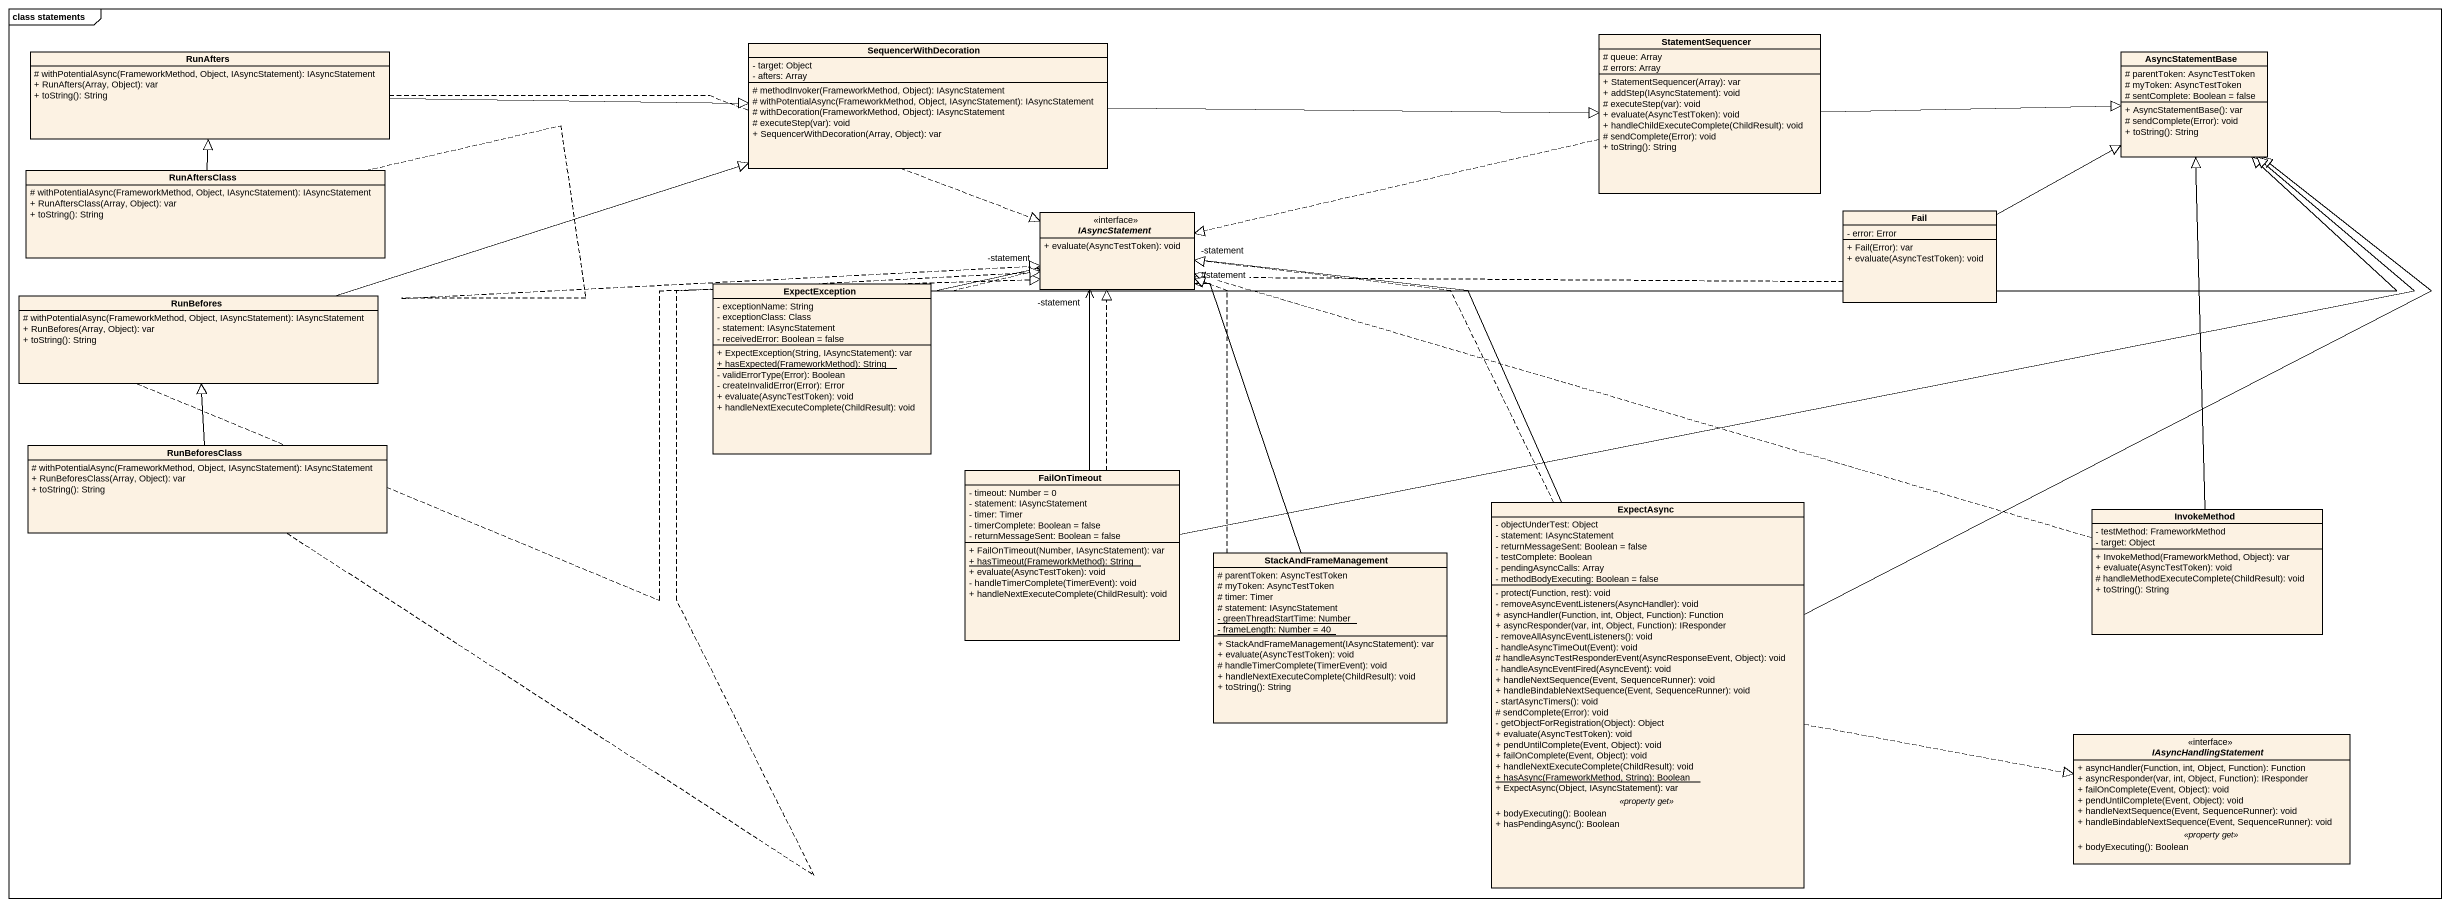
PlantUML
@startuml
mainframe class statements
hide circle
hide empty members
skinparam classAttributeIconSize 0
class RunAfters {
  # withPotentialAsync(FrameworkMethod, Object, IAsyncStatement): IAsyncStatement
  + RunAfters(Array, Object): var
  + toString(): String
}
class SequencerWithDecoration {
  - target: Object
  - afters: Array
  # methodInvoker(FrameworkMethod, Object): IAsyncStatement
  # withPotentialAsync(FrameworkMethod, Object, IAsyncStatement): IAsyncStatement
  # withDecoration(FrameworkMethod, Object): IAsyncStatement
  # executeStep(var): void
  + SequencerWithDecoration(Array, Object): var
}
class StatementSequencer {
  # queue: Array
  # errors: Array
  + StatementSequencer(Array): var
  + addStep(IAsyncStatement): void
  # executeStep(var): void
  + evaluate(AsyncTestToken): void
  + handleChildExecuteComplete(ChildResult): void
  # sendComplete(Error): void
  + toString(): String
}
class AsyncStatementBase {
  # parentToken: AsyncTestToken
  # myToken: AsyncTestToken
  # sentComplete: Boolean = false
  + AsyncStatementBase(): var
  # sendComplete(Error): void
  + toString(): String
}
class RunAftersClass {
  # withPotentialAsync(FrameworkMethod, Object, IAsyncStatement): IAsyncStatement
  + RunAftersClass(Array, Object): var
  + toString(): String
}
interface IAsyncStatement <<interface>> {
  + evaluate(AsyncTestToken): void
}
class Fail {
  - error: Error
  + Fail(Error): var
  + evaluate(AsyncTestToken): void
}
class ExpectException {
  - exceptionName: String
  - exceptionClass: Class
  - statement: IAsyncStatement
  - receivedError: Boolean = false
  + ExpectException(String, IAsyncStatement): var
  {static} + hasExpected(FrameworkMethod): String
  - validErrorType(Error): Boolean
  - createInvalidError(Error): Error
  + evaluate(AsyncTestToken): void
  + handleNextExecuteComplete(ChildResult): void
}
class RunBefores {
  # withPotentialAsync(FrameworkMethod, Object, IAsyncStatement): IAsyncStatement
  + RunBefores(Array, Object): var
  + toString(): String
}
class RunBeforesClass {
  # withPotentialAsync(FrameworkMethod, Object, IAsyncStatement): IAsyncStatement
  + RunBeforesClass(Array, Object): var
  + toString(): String
}
class FailOnTimeout {
  - timeout: Number = 0
  - statement: IAsyncStatement
  - timer: Timer
  - timerComplete: Boolean = false
  - returnMessageSent: Boolean = false
  + FailOnTimeout(Number, IAsyncStatement): var
  {static} + hasTimeout(FrameworkMethod): String
  + evaluate(AsyncTestToken): void
  - handleTimerComplete(TimerEvent): void
  + handleNextExecuteComplete(ChildResult): void
}
class ExpectAsync {
  - objectUnderTest: Object
  - statement: IAsyncStatement
  - returnMessageSent: Boolean = false
  - testComplete: Boolean
  - pendingAsyncCalls: Array
  - methodBodyExecuting: Boolean = false
  --
  - protect(Function, rest): void
  - removeAsyncEventListeners(AsyncHandler): void
  + asyncHandler(Function, int, Object, Function): Function
  + asyncResponder(var, int, Object, Function): IResponder
  - removeAllAsyncEventListeners(): void
  - handleAsyncTimeOut(Event): void
  # handleAsyncTestResponderEvent(AsyncResponseEvent, Object): void
  - handleAsyncEventFired(AsyncEvent): void
  + handleNextSequence(Event, SequenceRunner): void
  + handleBindableNextSequence(Event, SequenceRunner): void
  - startAsyncTimers(): void
  # sendComplete(Error): void
  - getObjectForRegistration(Object): Object
  + evaluate(AsyncTestToken): void
  + pendUntilComplete(Event, Object): void
  + failOnComplete(Event, Object): void
  + handleNextExecuteComplete(ChildResult): void
  {static} + hasAsync(FrameworkMethod, String): Boolean
  + ExpectAsync(Object, IAsyncStatement): var
  .. <<property get>> ..
  + bodyExecuting(): Boolean
  + hasPendingAsync(): Boolean
}
class InvokeMethod {
  - testMethod: FrameworkMethod
  - target: Object
  + InvokeMethod(FrameworkMethod, Object): var
  + evaluate(AsyncTestToken): void
  # handleMethodExecuteComplete(ChildResult): void
  + toString(): String
}
class StackAndFrameManagement {
  # parentToken: AsyncTestToken
  # myToken: AsyncTestToken
  # timer: Timer
  # statement: IAsyncStatement
  {static} - greenThreadStartTime: Number
  {static} - frameLength: Number = 40
  + StackAndFrameManagement(IAsyncStatement): var
  + evaluate(AsyncTestToken): void
  # handleTimerComplete(TimerEvent): void
  + handleNextExecuteComplete(ChildResult): void
  + toString(): String
}
interface IAsyncHandlingStatement <<interface>> {
  + asyncHandler(Function, int, Object, Function): Function
  + asyncResponder(var, int, Object, Function): IResponder
  + failOnComplete(Event, Object): void
  + pendUntilComplete(Event, Object): void
  + handleNextSequence(Event, SequenceRunner): void
  + handleBindableNextSequence(Event, SequenceRunner): void
  .. <<property get>> ..
  + bodyExecuting(): Boolean
}
RunAfters -right-|> SequencerWithDecoration
RunAfters .right.|> IAsyncStatement
SequencerWithDecoration -right-|> StatementSequencer
StatementSequencer -right-|> AsyncStatementBase
StatementSequencer .left.|> IAsyncStatement
RunAftersClass -up-|> RunAfters
RunAftersClass .right.|> IAsyncStatement
Fail -right-|> AsyncStatementBase
Fail .left.|> IAsyncStatement
ExpectException -right-|> AsyncStatementBase
ExpectException -right-> "-statement" IAsyncStatement
ExpectException .right.|> IAsyncStatement
RunBefores -right-|> SequencerWithDecoration
RunBefores .right.|> IAsyncStatement
RunBeforesClass .right.|> IAsyncStatement
RunBeforesClass -up-|> RunBefores
FailOnTimeout -right-|> AsyncStatementBase
FailOnTimeout -up-> "-statement" IAsyncStatement
FailOnTimeout .up.|> IAsyncStatement
ExpectAsync -up-|> AsyncStatementBase
ExpectAsync -up-> "-statement" IAsyncStatement
ExpectAsync .up.|> IAsyncStatement
ExpectAsync .right.|> IAsyncHandlingStatement
InvokeMethod -up-|> AsyncStatementBase
InvokeMethod .left.|> IAsyncStatement
StackAndFrameManagement -up-> "#statement" IAsyncStatement
StackAndFrameManagement .up.|> IAsyncStatement
@enduml
